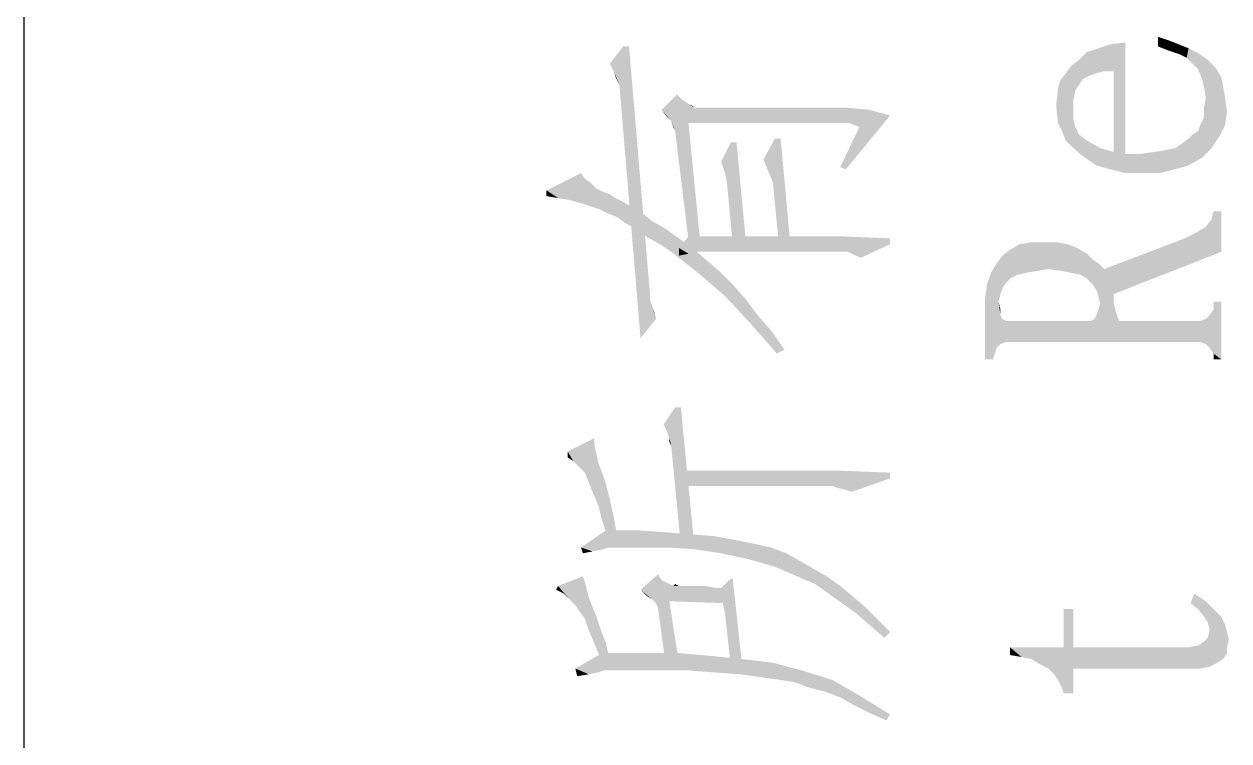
# Model space of a CAD drawing. Header units: millimetres. Extents: x 336 to 634, y 189 to 399.
# Drawn here: x 336.55 to 350.46, y 345.32 to 353.59 of the extents above; entities that cross this region are included whole.
import ezdxf

# ---------------------------------------------------------------- set-up
doc = ezdxf.new("R2010")
doc.units = ezdxf.units.MM

msp = doc.modelspace()

# ---------------------------------------------------------------- linework, layer by layer
at = {"color": 3, "linetype": 'Continuous'}
msp.add_line((336.54993, 189.17685), (336.54993, 399.17685), dxfattribs=at)
for points in [[(349.12714, 353.04875), (349.08283, 353.35895), (349.26009, 353.38111)], [(349.26009, 353.38111), (349.26009, 352.09598), (349.12714, 353.04875)], [(349.63676, 353.44758), (349.74755, 353.29248), (349.63676, 353.33679)], [(349.74755, 353.29248), (349.63676, 353.44758), (349.76971, 353.40327)], [(349.76971, 353.40327), (349.88049, 353.24816), (349.74755, 353.29248)], [(349.88049, 353.24816), (349.76971, 353.40327), (349.88049, 353.35895)], [(343.35514, 353.04875), (343.31083, 353.13738), (343.46593, 353.33679)], [(343.46593, 353.33679), (343.42161, 352.89365), (343.35514, 353.04875)], [(343.46593, 353.33679), (343.66535, 349.96887), (343.42161, 352.89365)], [(343.46593, 353.33679), (343.5324, 353.33679), (343.66535, 349.96887)], [(343.77613, 350.41202), (343.66535, 349.96887), (343.5324, 353.33679)], [(343.77613, 350.41202), (343.5324, 353.33679), (343.77613, 350.45633)], [(348.77262, 352.96012), (348.72831, 353.18169), (348.81694, 353.27032)], [(348.81694, 353.27032), (348.86125, 353.00443), (348.77262, 352.96012)], [(348.92772, 353.02659), (348.81694, 353.27032), (348.94988, 353.31464)], [(348.92772, 353.02659), (348.86125, 353.00443), (348.81694, 353.27032)], [(348.94988, 353.31464), (349.01635, 353.04875), (348.92772, 353.02659)], [(349.01635, 353.04875), (348.94988, 353.31464), (349.08283, 353.35895)], [(349.08283, 353.35895), (349.12714, 353.04875), (349.01635, 353.04875)], [(349.88049, 353.35895), (349.96912, 353.20385), (349.88049, 353.24816)], [(349.96912, 353.20385), (349.88049, 353.35895), (349.99128, 353.31464)], [(349.99128, 353.31464), (350.03559, 353.13738), (349.96912, 353.20385)], [(350.03559, 353.13738), (349.99128, 353.31464), (350.07991, 353.27032)], [(350.07991, 353.27032), (350.10207, 353.0709), (350.03559, 353.13738)], [(350.14638, 352.96012), (350.10207, 353.0709), (350.07991, 353.27032)], [(350.14638, 352.96012), (350.07991, 353.27032), (350.14638, 353.22601)], [(348.57321, 353.02659), (348.63968, 353.11522), (348.66184, 352.16245)], [(348.72831, 352.89365), (348.63968, 353.11522), (348.72831, 353.18169)], [(348.66184, 352.49481), (348.66184, 352.16245), (348.63968, 353.11522)], [(348.66184, 352.6056), (348.66184, 352.49481), (348.63968, 353.11522)], [(348.66184, 352.71639), (348.66184, 352.6056), (348.63968, 353.11522)], [(348.68399, 352.82717), (348.66184, 352.71639), (348.63968, 353.11522)], [(348.72831, 352.89365), (348.68399, 352.82717), (348.63968, 353.11522)], [(348.72831, 353.18169), (348.77262, 352.96012), (348.72831, 352.89365)], [(350.14638, 353.22601), (350.16854, 352.87149), (350.14638, 352.96012)], [(350.1907, 352.73854), (350.16854, 352.87149), (350.14638, 353.22601)], [(350.1907, 352.73854), (350.14638, 353.22601), (350.21285, 353.18169)], [(350.1907, 352.73854), (350.21285, 353.18169), (350.25717, 352.16245)], [(350.25717, 352.16245), (350.21285, 353.18169), (350.25717, 353.13738)], [(350.25717, 353.13738), (350.30148, 353.09306), (350.3458, 352.2954)], [(350.25717, 353.13738), (350.3458, 352.2954), (350.25717, 352.16245)], [(350.3458, 352.2954), (350.30148, 353.09306), (350.36796, 352.98227)], [(343.39946, 352.93796), (343.3773, 352.98227), (343.35514, 353.04875)], [(343.42161, 352.89365), (343.39946, 352.93796), (343.35514, 353.04875)], [(348.57321, 352.25108), (348.50673, 352.93796), (348.57321, 353.02659)], [(348.57321, 353.02659), (348.66184, 352.16245), (348.57321, 352.25108)], [(349.12714, 352.11814), (349.12714, 353.04875), (349.26009, 351.87441)], [(349.26009, 352.09598), (349.26009, 351.87441), (349.12714, 353.04875)], [(350.36796, 352.98227), (350.41227, 352.42834), (350.3458, 352.2954)], [(350.36796, 352.98227), (350.39011, 352.87149), (350.41227, 352.42834)], [(348.48458, 352.4505), (348.46242, 352.64991), (348.48458, 352.84933)], [(348.48458, 352.84933), (348.50673, 352.93796), (348.52889, 352.36187)], [(348.48458, 352.84933), (348.52889, 352.36187), (348.48458, 352.4505)], [(348.57321, 352.25108), (348.52889, 352.36187), (348.50673, 352.93796)], [(350.41227, 352.42834), (350.39011, 352.87149), (350.41227, 352.73854)], [(344.01987, 352.47265), (343.90908, 352.6056), (344.08634, 352.78286)], [(344.08634, 352.78286), (344.06418, 352.36187), (344.01987, 352.47265)], [(344.08634, 352.78286), (344.21928, 351.0989), (344.06418, 352.36187)], [(344.08634, 352.78286), (344.15281, 352.71639), (344.21928, 351.0989)], [(344.21928, 352.4505), (344.21928, 351.0989), (344.15281, 352.71639)], [(344.21928, 352.4505), (344.15281, 352.71639), (344.21928, 352.67207)], [(350.16854, 352.62776), (350.1907, 352.73854), (350.25717, 352.16245)], [(350.41227, 352.73854), (350.43443, 352.58344), (350.41227, 352.42834)], [(344.01987, 352.47265), (343.97555, 352.51697), (343.90908, 352.6056)], [(344.21928, 352.67207), (344.26359, 352.64991), (344.28575, 352.62776)], [(344.21928, 352.4505), (344.21928, 352.67207), (344.28575, 352.62776)], [(344.28575, 352.62776), (345.96972, 352.4505), (344.21928, 352.4505)], [(344.28575, 352.62776), (344.30791, 352.62776), (345.96972, 352.4505)], [(344.30791, 352.62776), (344.33007, 352.62776), (345.96972, 352.4505)], [(344.33007, 352.62776), (344.37438, 352.62776), (345.96972, 352.4505)], [(344.37438, 352.62776), (344.44085, 352.62776), (345.96972, 352.4505)], [(344.44085, 352.62776), (344.50733, 352.62776), (345.96972, 352.4505)], [(344.50733, 352.62776), (344.5738, 352.62776), (345.96972, 352.4505)], [(344.5738, 352.62776), (344.66243, 352.62776), (345.96972, 352.4505)], [(344.66243, 352.62776), (344.77322, 352.62776), (345.96972, 352.4505)], [(344.77322, 352.62776), (344.884, 352.62776), (345.96972, 352.4505)], [(344.884, 352.62776), (345.01695, 352.62776), (345.96972, 352.4505)], [(345.01695, 352.62776), (345.17205, 352.62776), (345.96972, 352.4505)], [(345.17205, 352.62776), (345.32715, 352.62776), (345.96972, 352.4505)], [(345.32715, 352.62776), (345.50441, 352.62776), (345.96972, 352.4505)], [(345.50441, 352.62776), (345.68167, 352.62776), (345.96972, 352.4505)], [(345.68167, 352.62776), (345.88108, 352.62776), (345.96972, 352.4505)], [(345.96972, 352.4505), (345.88108, 352.62776), (346.05834, 352.62776)], [(346.05834, 352.62776), (346.0805, 352.4505), (345.96972, 352.4505)], [(346.19129, 352.40618), (346.54581, 352.53913), (346.03618, 351.91872)], [(346.19129, 352.40618), (346.0805, 352.4505), (346.05834, 352.62776)], [(346.19129, 352.40618), (346.05834, 352.62776), (346.30207, 352.6056)], [(346.19129, 352.40618), (346.30207, 352.6056), (346.54581, 352.53913)], [(350.16854, 352.51697), (350.16854, 352.62776), (350.25717, 352.16245)], [(344.06418, 352.36187), (344.04202, 352.40618), (344.01987, 352.47265)], [(344.21928, 352.4505), (344.35222, 351.0989), (344.21928, 351.0989)], [(346.03618, 351.91872), (345.96972, 351.94088), (346.19129, 352.40618)], [(348.66184, 352.16245), (348.66184, 352.49481), (348.68399, 352.40618)], [(348.68399, 352.40618), (348.79478, 352.05166), (348.66184, 352.16245)], [(348.68399, 352.40618), (348.72831, 352.31755), (348.79478, 352.05166)], [(350.10207, 352.36187), (350.12422, 352.42834), (350.14638, 352.05166)], [(350.14638, 352.05166), (350.12422, 352.42834), (350.16854, 352.51697)], [(350.16854, 352.51697), (350.25717, 352.16245), (350.14638, 352.05166)], [(345.14989, 351.87441), (345.08342, 352.02951), (345.21636, 352.27324)], [(345.21636, 352.27324), (345.19421, 351.76362), (345.14989, 351.87441)], [(345.21636, 352.27324), (345.26068, 351.05458), (345.19421, 351.76362)], [(345.26068, 351.05458), (345.21636, 352.27324), (345.28283, 352.27324)], [(345.28283, 352.27324), (345.39362, 351.05458), (345.26068, 351.05458)], [(348.79478, 352.05166), (348.72831, 352.31755), (348.81694, 352.25108)], [(349.99128, 351.96303), (349.90265, 352.20677), (349.99128, 352.27324)], [(349.99128, 352.27324), (350.03559, 352.31755), (350.14638, 352.05166)], [(349.99128, 352.27324), (350.14638, 352.05166), (349.99128, 351.96303)], [(350.03559, 352.31755), (350.10207, 352.36187), (350.14638, 352.05166)], [(344.64027, 351.87441), (344.59596, 352.00735), (344.70674, 352.22892)], [(344.70674, 352.22892), (344.66243, 351.76362), (344.64027, 351.87441)], [(344.70674, 352.22892), (344.7289, 351.05458), (344.66243, 351.76362)], [(344.7289, 351.05458), (344.70674, 352.22892), (344.77322, 352.22892)], [(344.77322, 352.22892), (344.884, 351.05458), (344.7289, 351.05458)], [(348.81694, 352.25108), (348.92772, 351.96303), (348.79478, 352.05166)], [(348.92772, 351.96303), (348.81694, 352.25108), (348.97204, 352.16245)], [(348.97204, 352.16245), (349.08283, 351.91872), (348.92772, 351.96303)], [(349.08283, 351.91872), (348.97204, 352.16245), (349.12714, 352.11814)], [(349.12714, 352.11814), (349.26009, 351.87441), (349.08283, 351.91872)], [(349.4595, 351.87441), (349.43735, 352.09598), (349.59245, 352.11814)], [(349.59245, 352.11814), (349.65892, 351.87441), (349.4595, 351.87441)], [(349.65892, 351.87441), (349.59245, 352.11814), (349.72539, 352.14029)], [(349.72539, 352.14029), (349.83618, 351.91872), (349.65892, 351.87441)], [(349.83618, 351.91872), (349.72539, 352.14029), (349.83618, 352.16245)], [(349.83618, 352.16245), (349.90265, 352.20677), (349.99128, 351.96303)], [(349.83618, 352.16245), (349.99128, 351.96303), (349.83618, 351.91872)], [(349.26009, 352.09598), (349.43735, 352.09598), (349.4595, 351.87441)], [(349.26009, 352.09598), (349.4595, 351.87441), (349.26009, 351.87441)], [(342.84552, 351.5642), (342.57963, 351.67499), (342.97847, 351.87441)], [(342.97847, 351.87441), (343.00062, 351.51989), (342.84552, 351.5642)], [(343.00062, 351.51989), (342.97847, 351.87441), (343.02278, 351.80793)], [(343.02278, 351.80793), (343.13357, 351.47557), (343.00062, 351.51989)], [(343.02278, 351.80793), (343.08925, 351.76362), (343.13357, 351.47557)], [(343.13357, 351.47557), (343.08925, 351.76362), (343.15573, 351.69715)], [(342.57963, 351.67499), (342.71258, 351.58636), (342.57963, 351.60852)], [(342.84552, 351.5642), (342.71258, 351.58636), (342.57963, 351.67499)], [(343.15573, 351.69715), (343.20004, 351.45341), (343.13357, 351.47557)], [(343.20004, 351.45341), (343.15573, 351.69715), (343.24435, 351.65283)], [(343.24435, 351.65283), (343.28867, 351.4091), (343.20004, 351.45341)], [(343.28867, 351.4091), (343.24435, 351.65283), (343.31083, 351.63067)], [(343.31083, 351.63067), (343.39946, 351.36479), (343.28867, 351.4091)], [(343.31083, 351.63067), (343.3773, 351.58636), (343.39946, 351.36479)], [(343.39946, 351.36479), (343.3773, 351.58636), (343.46593, 351.54204)], [(343.46593, 351.54204), (343.48809, 351.29831), (343.39946, 351.36479)], [(343.48809, 351.29831), (343.46593, 351.54204), (343.57672, 351.47557)], [(343.57672, 351.47557), (343.62103, 351.23184), (343.48809, 351.29831)], [(343.62103, 351.23184), (343.57672, 351.47557), (343.6875, 351.4091)], [(350.25717, 351.34263), (350.27933, 351.43126), (350.36795, 350.96595)], [(350.36795, 350.96595), (350.27933, 351.43126), (350.36795, 351.43126)], [(343.6875, 351.4091), (343.73182, 351.14321), (343.62103, 351.23184)], [(343.73182, 351.14321), (343.6875, 351.4091), (343.79829, 351.32047)], [(343.79829, 351.32047), (343.88692, 351.05458), (343.73182, 351.14321)], [(343.88692, 351.05458), (343.79829, 351.32047), (343.95339, 351.23184)], [(350.1907, 351.254), (350.25717, 351.34263), (350.36795, 350.96595)], [(343.95339, 351.23184), (344.01987, 350.96595), (343.88692, 351.05458)], [(344.01987, 350.96595), (343.95339, 351.23184), (344.10849, 351.12105)], [(344.21928, 350.94379), (344.10849, 351.01027), (344.21928, 351.14321)], [(344.21928, 351.14321), (344.28575, 350.96595), (344.21928, 350.94379)], [(344.35222, 350.96595), (344.28575, 350.96595), (344.21928, 351.14321)], [(344.37438, 350.96595), (344.35222, 350.96595), (344.21928, 351.14321)], [(344.39654, 350.96595), (344.37438, 350.96595), (344.21928, 351.14321)], [(344.44085, 350.96595), (344.39654, 350.96595), (344.21928, 351.14321)], [(344.50733, 350.96595), (344.44085, 350.96595), (344.21928, 351.14321)], [(344.61811, 350.96595), (344.50733, 350.96595), (344.21928, 351.14321)], [(344.7289, 350.96595), (344.61811, 350.96595), (344.21928, 351.14321)], [(344.86184, 350.96595), (344.7289, 350.96595), (344.21928, 351.14321)], [(345.01695, 350.96595), (344.86184, 350.96595), (344.21928, 351.14321)], [(345.21636, 350.96595), (345.01695, 350.96595), (344.21928, 351.14321)], [(345.39362, 350.96595), (345.21636, 350.96595), (344.21928, 351.14321)], [(345.54872, 350.96595), (345.39362, 350.96595), (344.21928, 351.14321)], [(345.68167, 350.96595), (345.54872, 350.96595), (344.21928, 351.14321)], [(345.81461, 350.96595), (345.68167, 350.96595), (344.21928, 351.14321)], [(345.90324, 350.96595), (345.81461, 350.96595), (344.21928, 351.14321)], [(345.96972, 350.96595), (345.90324, 350.96595), (344.21928, 351.14321)], [(346.01403, 350.96595), (345.96972, 350.96595), (344.21928, 351.14321)], [(346.01403, 350.96595), (344.21928, 351.14321), (346.01403, 351.14321)], [(346.01403, 351.14321), (346.03618, 350.96595), (346.01403, 350.96595)], [(346.05834, 350.96595), (346.03618, 350.96595), (346.01403, 351.14321)], [(346.10266, 350.94379), (346.05834, 350.96595), (346.01403, 351.14321)], [(346.14697, 350.92164), (346.10266, 350.94379), (346.01403, 351.14321)], [(346.21345, 350.89948), (346.14697, 350.92164), (346.01403, 351.14321)], [(346.54581, 351.05458), (346.21345, 350.89948), (346.01403, 351.14321)], [(346.54581, 351.05458), (346.01403, 351.14321), (346.54581, 351.12105)], [(349.94697, 351.12105), (350.07991, 351.18753), (350.36795, 350.96595)], [(350.07991, 351.18753), (350.1907, 351.254), (350.36795, 350.96595)], [(344.10849, 351.12105), (344.33007, 350.72222), (344.01987, 350.96595)], [(344.10849, 351.12105), (344.26359, 351.01027), (344.33007, 350.72222)], [(344.10849, 351.01027), (344.21928, 350.94379), (344.10849, 350.92164)], [(344.33007, 350.72222), (344.26359, 351.01027), (344.4187, 350.87732)], [(348.01927, 350.70006), (347.93064, 350.98811), (348.04143, 351.05458)], [(348.04143, 351.05458), (348.1079, 350.72222), (348.01927, 350.70006)], [(348.1079, 350.72222), (348.04143, 351.05458), (348.17437, 351.07674)], [(348.17437, 351.07674), (348.24085, 350.74438), (348.1079, 350.72222)], [(348.24085, 350.74438), (348.17437, 351.07674), (348.32948, 351.07674)], [(348.32948, 351.07674), (348.37379, 350.76654), (348.24085, 350.74438)], [(348.37379, 350.76654), (348.32948, 351.07674), (348.46242, 351.07674)], [(348.46242, 351.07674), (348.52889, 350.74438), (348.37379, 350.76654)], [(348.52889, 350.74438), (348.46242, 351.07674), (348.59536, 351.05458)], [(348.59536, 351.05458), (348.63968, 350.72222), (348.52889, 350.74438)], [(348.63968, 350.72222), (348.59536, 351.05458), (348.70615, 351.01027)], [(348.70615, 351.01027), (348.75047, 350.70006), (348.63968, 350.72222)], [(348.81694, 350.65575), (348.75047, 350.70006), (348.70615, 351.01027)], [(348.81694, 350.65575), (348.70615, 351.01027), (348.81694, 350.94379)], [(349.12714, 350.47849), (349.01635, 350.76654), (349.94697, 351.12105)], [(349.94697, 351.12105), (350.36795, 350.96595), (349.12714, 350.47849)], [(344.4187, 350.87732), (344.64027, 350.45633), (344.33007, 350.72222)], [(344.4187, 350.87732), (344.5738, 350.74438), (344.64027, 350.45633)], [(347.84201, 350.54496), (347.77554, 350.83301), (347.84201, 350.92164)], [(347.93064, 350.65575), (347.84201, 350.92164), (347.93064, 350.98811)], [(347.84201, 350.92164), (347.88633, 350.61143), (347.84201, 350.54496)], [(347.93064, 350.65575), (347.88633, 350.61143), (347.84201, 350.92164)], [(347.93064, 350.98811), (348.01927, 350.70006), (347.93064, 350.65575)], [(348.81694, 350.94379), (348.88341, 350.58928), (348.81694, 350.65575)], [(348.88341, 350.58928), (348.81694, 350.94379), (348.88341, 350.87732)], [(348.88341, 350.87732), (348.92773, 350.5228), (348.88341, 350.58928)], [(348.94988, 350.45633), (348.92773, 350.5228), (348.88341, 350.87732)], [(348.94988, 350.45633), (348.88341, 350.87732), (348.94988, 350.83301)], [(344.64027, 350.45633), (344.5738, 350.74438), (344.7289, 350.58928)], [(347.77554, 349.85808), (347.70907, 350.72222), (347.77554, 350.83301)], [(347.77554, 350.83301), (347.7977, 350.38986), (347.81986, 349.9024)], [(347.77554, 350.83301), (347.81986, 349.9024), (347.77554, 349.85808)], [(347.81986, 350.47849), (347.7977, 350.38986), (347.77554, 350.83301)], [(347.84201, 350.54496), (347.81986, 350.47849), (347.77554, 350.83301)], [(348.94988, 350.83301), (348.97204, 350.3677), (348.94988, 350.45633)], [(348.97204, 350.3677), (348.94988, 350.83301), (348.9942, 350.78869)], [(348.97204, 350.3677), (348.9942, 350.78869), (349.1493, 350.27907)], [(348.9942, 350.78869), (349.01635, 350.76654), (349.1493, 350.27907)], [(349.12714, 350.47849), (349.12714, 350.3677), (349.01635, 350.76654)], [(349.01635, 350.76654), (349.12714, 350.3677), (349.1493, 350.27907)], [(344.7289, 350.58928), (344.92832, 350.14613), (344.64027, 350.45633)], [(344.7289, 350.58928), (344.884, 350.41202), (344.92832, 350.14613)], [(347.6426, 350.43417), (347.66475, 350.58928), (347.73123, 349.72514)], [(347.66475, 350.58928), (347.70907, 350.72222), (347.73123, 349.72514)], [(347.75338, 349.79161), (347.73123, 349.72514), (347.70907, 350.72222)], [(347.77554, 349.85808), (347.75338, 349.79161), (347.70907, 350.72222)], [(343.77613, 350.41202), (343.8426, 350.19044), (343.66535, 349.96887)], [(343.77613, 350.41202), (343.79829, 350.34555), (343.8426, 350.19044)], [(343.79829, 350.34555), (343.82045, 350.27907), (343.8426, 350.19044)], [(344.92832, 350.14613), (344.884, 350.41202), (345.01695, 350.23476)], [(347.6426, 350.43417), (347.73123, 349.72514), (347.6426, 349.72514)], [(347.81986, 350.23476), (347.81986, 349.9024), (347.7977, 350.38986)], [(347.81986, 350.23476), (347.7977, 350.38986), (347.81986, 350.30123)], [(348.94988, 350.30123), (348.97204, 350.3677), (349.19361, 350.16829)], [(348.97204, 350.3677), (349.1493, 350.27907), (349.17146, 350.2126)], [(348.97204, 350.3677), (349.17146, 350.2126), (349.19361, 350.16829)], [(350.27933, 350.30123), (350.27933, 350.38986), (350.36795, 349.72514)], [(350.36795, 349.72514), (350.27933, 350.38986), (350.36795, 350.38986)], [(345.01695, 350.23476), (345.23852, 349.79161), (344.92832, 350.14613)], [(345.01695, 350.23476), (345.17205, 350.0575), (345.23852, 349.79161)], [(347.81986, 350.23476), (347.84201, 350.19044), (347.88633, 349.92456)], [(347.81986, 350.23476), (347.88633, 349.92456), (347.81986, 349.9024)], [(347.88633, 349.92456), (347.84201, 350.19044), (347.88633, 350.16829)], [(348.86125, 350.16829), (348.90557, 350.19044), (350.12422, 349.92456)], [(348.90557, 350.19044), (348.92773, 350.23476), (350.12422, 349.92456)], [(348.92773, 350.23476), (348.94988, 350.30123), (349.19361, 350.16829)], [(348.92773, 350.23476), (349.19361, 350.16829), (350.12422, 349.92456)], [(350.1907, 349.9024), (350.12422, 350.16829), (350.1907, 350.19044)], [(350.23501, 349.85808), (350.1907, 350.19044), (350.23501, 350.23476)], [(350.1907, 350.19044), (350.23501, 349.85808), (350.1907, 349.9024)], [(350.27933, 349.79161), (350.23501, 350.23476), (350.27933, 350.30123)], [(350.23501, 350.23476), (350.27933, 349.79161), (350.23501, 349.85808)], [(350.27933, 349.79161), (350.27933, 350.30123), (350.36795, 349.72514)], [(345.23852, 349.79161), (345.17205, 350.0575), (345.32715, 349.83593)], [(347.88633, 350.16829), (348.86125, 350.16829), (350.12422, 349.92456)], [(347.88633, 350.16829), (350.12422, 349.92456), (347.88633, 349.92456)], [(350.12422, 349.92456), (349.19361, 350.16829), (350.12422, 350.16829)], [(350.12422, 350.16829), (350.1907, 349.9024), (350.12422, 349.92456)], [(350.27933, 349.79161), (350.36795, 349.72514), (350.27933, 349.72514)], [(343.97555, 348.88316), (343.93123, 348.97179), (344.06418, 349.1712)], [(344.06418, 349.1712), (343.9977, 348.81669), (343.97555, 348.88316)], [(344.06418, 349.1712), (344.01986, 348.72806), (343.9977, 348.81669)], [(344.06418, 349.1712), (344.13065, 347.57587), (344.01986, 348.72806)], [(344.13065, 347.57587), (344.06418, 349.1712), (344.13065, 349.1712)], [(344.13065, 349.1712), (344.28575, 347.57587), (344.13065, 347.57587)], [(343.13357, 348.72806), (342.82337, 348.66158), (343.13357, 348.81669)], [(343.9977, 348.81669), (344.01986, 348.72806), (343.9977, 348.77237)], [(343.13357, 348.72806), (343.02278, 348.41785), (342.82337, 348.66158)], [(342.82337, 348.66158), (342.88984, 348.5508), (342.82337, 348.59511)], [(342.95631, 348.48432), (342.88984, 348.5508), (342.82337, 348.66158)], [(343.02278, 348.41785), (342.95631, 348.48432), (342.82337, 348.66158)], [(343.13357, 348.72806), (343.0671, 348.30707), (343.02278, 348.41785)], [(343.13357, 348.72806), (343.11141, 348.19628), (343.0671, 348.30707)], [(343.13357, 348.72806), (343.17788, 348.04118), (343.11141, 348.19628)], [(343.13357, 348.72806), (343.15572, 348.63943), (343.17788, 348.04118)], [(343.17788, 348.04118), (343.15572, 348.63943), (343.17788, 348.52864)], [(343.17788, 348.52864), (343.2222, 347.86392), (343.17788, 348.04118)], [(343.2222, 347.86392), (343.17788, 348.52864), (343.2222, 348.41785)], [(343.2222, 348.41785), (343.26651, 348.28491), (343.28867, 347.6645)], [(343.2222, 348.41785), (343.28867, 347.6645), (343.2222, 347.86392)], [(344.50733, 348.26275), (344.13065, 348.26275), (344.10849, 348.44001)], [(344.81753, 348.26275), (344.50733, 348.26275), (344.10849, 348.44001)], [(345.08342, 348.26275), (344.81753, 348.26275), (344.10849, 348.44001)], [(345.32715, 348.26275), (345.08342, 348.26275), (344.10849, 348.44001)], [(345.50441, 348.26275), (345.32715, 348.26275), (344.10849, 348.44001)], [(345.65951, 348.26275), (345.50441, 348.26275), (344.10849, 348.44001)], [(345.74814, 348.26275), (345.65951, 348.26275), (344.10849, 348.44001)], [(345.81461, 348.26275), (345.74814, 348.26275), (344.10849, 348.44001)], [(345.88108, 348.26275), (345.81461, 348.26275), (344.10849, 348.44001)], [(345.88108, 348.26275), (344.10849, 348.44001), (345.96971, 348.44001)], [(345.96971, 348.44001), (345.94756, 348.24059), (345.88108, 348.26275)], [(345.96971, 348.44001), (346.03619, 348.21844), (345.94756, 348.24059)], [(346.10266, 348.19628), (346.03619, 348.21844), (345.96971, 348.44001)], [(346.54581, 348.35138), (346.10266, 348.19628), (345.96971, 348.44001)], [(346.54581, 348.35138), (345.96971, 348.44001), (346.54581, 348.41785)], [(343.28867, 347.6645), (343.26651, 348.28491), (343.31083, 348.10765)], [(343.31083, 348.10765), (343.39946, 347.6645), (343.28867, 347.6645)], [(343.31083, 348.10765), (343.35514, 347.90823), (343.39946, 347.6645)], [(343.2222, 347.53156), (342.97847, 347.55371), (343.26651, 347.75313)], [(343.26651, 347.75313), (343.28867, 347.55371), (343.2222, 347.53156)], [(343.33298, 347.55371), (343.28867, 347.55371), (343.26651, 347.75313)], [(343.35514, 347.55371), (343.33298, 347.55371), (343.26651, 347.75313)], [(343.39946, 347.55371), (343.35514, 347.55371), (343.26651, 347.75313)], [(343.46593, 347.55371), (343.39946, 347.55371), (343.26651, 347.75313)], [(343.5324, 347.55371), (343.46593, 347.55371), (343.26651, 347.75313)], [(343.62103, 347.55371), (343.5324, 347.55371), (343.26651, 347.75313)], [(343.62103, 347.55371), (343.26651, 347.75313), (343.62103, 347.75313)], [(343.62103, 347.75313), (343.73182, 347.55371), (343.62103, 347.55371)], [(343.86476, 347.55371), (343.73182, 347.55371), (343.62103, 347.75313)], [(343.86476, 347.55371), (343.62103, 347.75313), (343.93123, 347.73097)], [(343.93123, 347.73097), (343.9977, 347.55371), (343.86476, 347.55371)], [(343.9977, 347.55371), (343.93123, 347.73097), (344.21928, 347.70882)], [(344.21928, 347.70882), (344.30791, 347.53156), (343.9977, 347.55371)], [(344.30791, 347.53156), (344.21928, 347.70882), (344.50733, 347.68666)], [(344.50733, 347.68666), (344.59596, 347.48724), (344.30791, 347.53156)], [(344.59596, 347.48724), (344.50733, 347.68666), (344.75106, 347.64234)], [(343.11141, 347.5094), (343.00063, 347.48724), (342.97847, 347.55371)], [(343.2222, 347.53156), (343.11141, 347.5094), (342.97847, 347.55371)], [(344.75106, 347.64234), (344.90616, 347.42077), (344.59596, 347.48724)], [(344.90616, 347.42077), (344.75106, 347.64234), (344.97263, 347.59803)], [(344.97263, 347.59803), (345.21636, 347.33214), (344.90616, 347.42077)], [(344.97263, 347.59803), (345.17205, 347.55371), (345.21636, 347.33214)], [(345.21636, 347.33214), (345.17205, 347.55371), (345.34931, 347.48724)], [(345.34931, 347.48724), (345.37146, 347.26567), (345.21636, 347.33214)], [(345.37146, 347.26567), (345.34931, 347.48724), (345.50441, 347.39861)], [(345.50441, 347.39861), (345.52657, 347.1992), (345.37146, 347.26567)], [(345.52657, 347.1992), (345.50441, 347.39861), (345.65951, 347.30998)], [(345.65951, 347.30998), (345.68167, 347.13272), (345.52657, 347.1992)], [(345.68167, 347.13272), (345.65951, 347.30998), (345.81461, 347.22135)], [(342.71258, 347.11057), (342.77905, 347.02194), (342.69042, 347.06625)], [(342.91199, 346.88899), (342.71258, 347.11057), (343.00063, 347.22135)], [(342.84552, 346.95546), (342.77905, 347.02194), (342.71258, 347.11057)], [(342.91199, 346.88899), (342.84552, 346.95546), (342.71258, 347.11057)], [(343.00063, 347.22135), (342.95631, 346.82252), (342.91199, 346.88899)], [(343.00063, 347.22135), (343.02278, 346.73389), (342.95631, 346.82252)], [(343.02278, 346.73389), (343.00063, 347.22135), (343.02278, 347.15488)], [(343.02278, 347.15488), (343.04494, 347.06625), (343.0671, 346.60095)], [(343.02278, 347.15488), (343.0671, 346.60095), (343.02278, 346.73389)], [(343.79829, 346.95546), (343.66535, 347.06625), (343.86476, 347.24351)], [(343.86476, 347.24351), (343.8426, 346.91115), (343.79829, 346.95546)], [(343.86476, 347.24351), (343.86476, 346.86684), (343.8426, 346.91115)], [(343.86476, 347.24351), (343.90908, 347.17704), (343.95339, 346.22427)], [(343.86476, 347.24351), (343.95339, 346.22427), (343.86476, 346.86684)], [(343.95339, 346.22427), (343.90908, 347.17704), (343.95339, 347.15488)], [(343.9977, 346.93331), (343.95339, 347.15488), (343.9977, 347.13272)], [(343.95339, 347.15488), (343.9977, 346.93331), (344.10849, 346.22427)], [(343.95339, 347.15488), (344.10849, 346.22427), (343.95339, 346.22427)], [(343.9977, 346.93331), (343.9977, 347.13272), (344.04202, 347.11057)], [(344.04202, 347.11057), (344.66243, 346.91115), (343.9977, 346.93331)], [(344.04202, 347.11057), (344.06418, 347.13272), (344.10849, 347.11057)], [(344.04202, 347.11057), (344.10849, 347.11057), (344.66243, 346.91115)], [(344.10849, 347.11057), (344.15281, 347.11057), (344.66243, 346.91115)], [(344.15281, 347.11057), (344.21928, 347.11057), (344.66243, 346.91115)], [(344.21928, 347.11057), (344.30791, 347.11057), (344.66243, 346.91115)], [(344.30791, 347.11057), (344.4187, 347.11057), (344.66243, 346.91115)], [(344.4187, 347.11057), (344.52948, 347.08841), (344.66243, 346.91115)], [(344.64027, 346.80036), (344.5738, 347.06625), (344.68459, 347.17704)], [(344.68459, 347.17704), (344.70674, 346.17996), (344.64027, 346.80036)], [(344.70674, 346.17996), (344.68459, 347.17704), (344.7289, 347.1992)], [(344.7289, 347.1992), (344.83969, 346.17996), (344.70674, 346.17996)], [(345.81461, 347.22135), (345.83677, 347.02194), (345.68167, 347.13272)], [(345.83677, 347.02194), (345.81461, 347.22135), (345.96971, 347.11057)], [(345.96971, 347.11057), (345.99187, 346.91115), (345.83677, 347.02194)], [(345.99187, 346.91115), (345.96971, 347.11057), (346.10266, 346.99978)], [(343.0671, 346.60095), (343.04494, 347.06625), (343.0671, 346.97762)], [(343.0671, 346.97762), (343.11141, 346.86684), (343.13357, 346.44584)], [(343.0671, 346.97762), (343.13357, 346.44584), (343.0671, 346.60095)], [(343.79829, 346.95546), (343.73182, 346.99978), (343.66535, 347.06625)], [(344.66243, 346.91115), (344.52948, 347.08841), (344.66243, 347.08841)], [(346.10266, 346.99978), (346.14697, 346.80036), (345.99187, 346.91115)], [(346.14697, 346.80036), (346.10266, 346.99978), (346.25776, 346.86684)], [(350.05775, 347.02194), (350.10207, 346.84468), (350.01344, 346.91115)], [(350.16854, 346.75605), (350.10207, 346.84468), (350.05775, 347.02194)], [(350.16854, 346.75605), (350.05775, 347.02194), (350.1907, 346.93331)], [(343.13357, 346.44584), (343.11141, 346.86684), (343.15572, 346.75605)], [(346.25776, 346.86684), (346.30207, 346.66742), (346.14697, 346.80036)], [(346.30207, 346.66742), (346.25776, 346.86684), (346.3907, 346.73389)], [(348.55105, 346.40153), (348.55105, 346.84468), (348.66184, 345.86975)], [(348.66184, 346.1578), (348.66184, 345.86975), (348.55105, 346.84468)], [(348.66184, 346.40153), (348.66184, 346.1578), (348.55105, 346.84468)], [(348.66184, 346.40153), (348.55105, 346.84468), (348.66184, 346.84468)], [(350.1907, 346.93331), (350.21285, 346.68958), (350.16854, 346.75605)], [(350.23501, 346.60095), (350.21285, 346.68958), (350.1907, 346.93331)], [(350.23501, 346.60095), (350.1907, 346.93331), (350.27933, 346.84468)], [(350.23501, 346.60095), (350.27933, 346.84468), (350.32364, 346.22427)], [(350.32364, 346.22427), (350.27933, 346.84468), (350.36796, 346.75605)], [(343.15572, 346.75605), (343.2222, 346.22427), (343.13357, 346.44584)], [(343.15572, 346.75605), (343.20004, 346.6231), (343.2222, 346.22427)], [(346.3907, 346.73389), (346.47933, 346.51232), (346.30207, 346.66742)], [(346.47933, 346.51232), (346.3907, 346.73389), (346.54581, 346.57879)], [(350.36796, 346.75605), (350.39011, 346.26859), (350.32364, 346.22427)], [(350.39011, 346.26859), (350.36796, 346.75605), (350.41227, 346.66742)], [(343.2222, 346.22427), (343.20004, 346.6231), (343.26651, 346.44584)], [(350.23501, 346.17996), (350.21285, 346.51232), (350.23501, 346.60095)], [(350.23501, 346.60095), (350.32364, 346.22427), (350.23501, 346.17996)], [(350.41227, 346.66742), (350.43443, 346.33506), (350.39011, 346.26859)], [(350.43443, 346.40153), (350.43443, 346.33506), (350.41227, 346.66742)], [(350.43443, 346.40153), (350.41227, 346.66742), (350.43443, 346.57879)], [(350.43443, 346.57879), (350.45659, 346.49016), (350.43443, 346.40153)], [(343.26651, 346.44584), (343.31083, 346.24643), (343.2222, 346.22427)], [(349.99128, 346.40153), (350.10207, 346.42369), (350.12422, 346.1578)], [(350.12422, 346.1578), (350.10207, 346.42369), (350.16854, 346.468)], [(350.16854, 346.468), (350.23501, 346.17996), (350.12422, 346.1578)], [(350.16854, 346.468), (350.21285, 346.51232), (350.23501, 346.17996)], [(343.17788, 346.11348), (342.91199, 346.1578), (343.2222, 346.33506)], [(343.2222, 346.33506), (343.24435, 346.13564), (343.17788, 346.11348)], [(343.31083, 346.13564), (343.24435, 346.13564), (343.2222, 346.33506)], [(343.33298, 346.13564), (343.31083, 346.13564), (343.2222, 346.33506)], [(343.3773, 346.13564), (343.33298, 346.13564), (343.2222, 346.33506)], [(343.42161, 346.13564), (343.3773, 346.13564), (343.2222, 346.33506)], [(343.51024, 346.13564), (343.42161, 346.13564), (343.2222, 346.33506)], [(343.51024, 346.13564), (343.2222, 346.33506), (343.5324, 346.33506)], [(343.5324, 346.33506), (343.59887, 346.13564), (343.51024, 346.13564)], [(343.6875, 346.13564), (343.59887, 346.13564), (343.5324, 346.33506)], [(343.79829, 346.13564), (343.6875, 346.13564), (343.5324, 346.33506)], [(343.79829, 346.13564), (343.5324, 346.33506), (343.8426, 346.33506)], [(343.8426, 346.33506), (343.93123, 346.13564), (343.79829, 346.13564)], [(343.93123, 346.13564), (343.8426, 346.33506), (344.10849, 346.33506)], [(344.10849, 346.33506), (344.21928, 346.13564), (343.93123, 346.13564)], [(344.21928, 346.13564), (344.10849, 346.33506), (344.37438, 346.3129)], [(344.37438, 346.3129), (344.50733, 346.11348), (344.21928, 346.13564)], [(344.50733, 346.11348), (344.37438, 346.3129), (344.59596, 346.29074)], [(344.59596, 346.29074), (344.81753, 346.09133), (344.50733, 346.11348)], [(344.81753, 346.09133), (344.59596, 346.29074), (344.81753, 346.26859)], [(347.93064, 346.40153), (348.06359, 346.29074), (347.93064, 346.3129)], [(348.17437, 346.26859), (348.06359, 346.29074), (347.93064, 346.40153)], [(348.17437, 346.26859), (347.93064, 346.40153), (348.55105, 346.40153)], [(348.55105, 346.40153), (348.37379, 346.1578), (348.17437, 346.26859)], [(348.55105, 346.40153), (348.44026, 346.09133), (348.37379, 346.1578)], [(348.55105, 346.40153), (348.48458, 346.02485), (348.44026, 346.09133)], [(348.55105, 346.40153), (348.52889, 345.93622), (348.48458, 346.02485)], [(348.55105, 346.40153), (348.55105, 345.86975), (348.52889, 345.93622)], [(348.55105, 346.40153), (348.66184, 345.86975), (348.55105, 345.86975)], [(348.66184, 346.40153), (349.99128, 346.40153), (350.12422, 346.1578)], [(348.66184, 346.40153), (350.12422, 346.1578), (348.66184, 346.1578)], [(343.0671, 346.09133), (342.93415, 346.06917), (342.91199, 346.1578)], [(343.17788, 346.11348), (343.0671, 346.09133), (342.91199, 346.1578)], [(344.81753, 346.26859), (345.01695, 346.24643), (345.12773, 346.04701)], [(344.81753, 346.26859), (345.12773, 346.04701), (344.81753, 346.09133)], [(345.12773, 346.04701), (345.01695, 346.24643), (345.19421, 346.22427)], [(345.19421, 346.22427), (345.28283, 346.02485), (345.12773, 346.04701)], [(345.43794, 346.0027), (345.28283, 346.02485), (345.19421, 346.22427)], [(345.43794, 346.0027), (345.19421, 346.22427), (345.52657, 346.13564)], [(348.37379, 346.1578), (348.28516, 346.20211), (348.17437, 346.26859)], [(345.52657, 346.13564), (345.6152, 345.93622), (345.43794, 346.0027)], [(345.79245, 345.89191), (345.6152, 345.93622), (345.52657, 346.13564)], [(345.79245, 345.89191), (345.52657, 346.13564), (345.88108, 346.02485)], [(345.88108, 346.02485), (345.96971, 345.82544), (345.79245, 345.89191)], [(346.12482, 345.73681), (345.96971, 345.82544), (345.88108, 346.02485)], [(346.12482, 345.73681), (345.88108, 346.02485), (346.19129, 345.8476)], [(346.19129, 345.8476), (346.30207, 345.64818), (346.12482, 345.73681)], [(346.50149, 345.55955), (346.30207, 345.64818), (346.19129, 345.8476)], [(346.50149, 345.55955), (346.19129, 345.8476), (346.54581, 345.62602)]]:
    msp.add_solid(points, dxfattribs=at)

doc.saveas('drawing.dxf')
